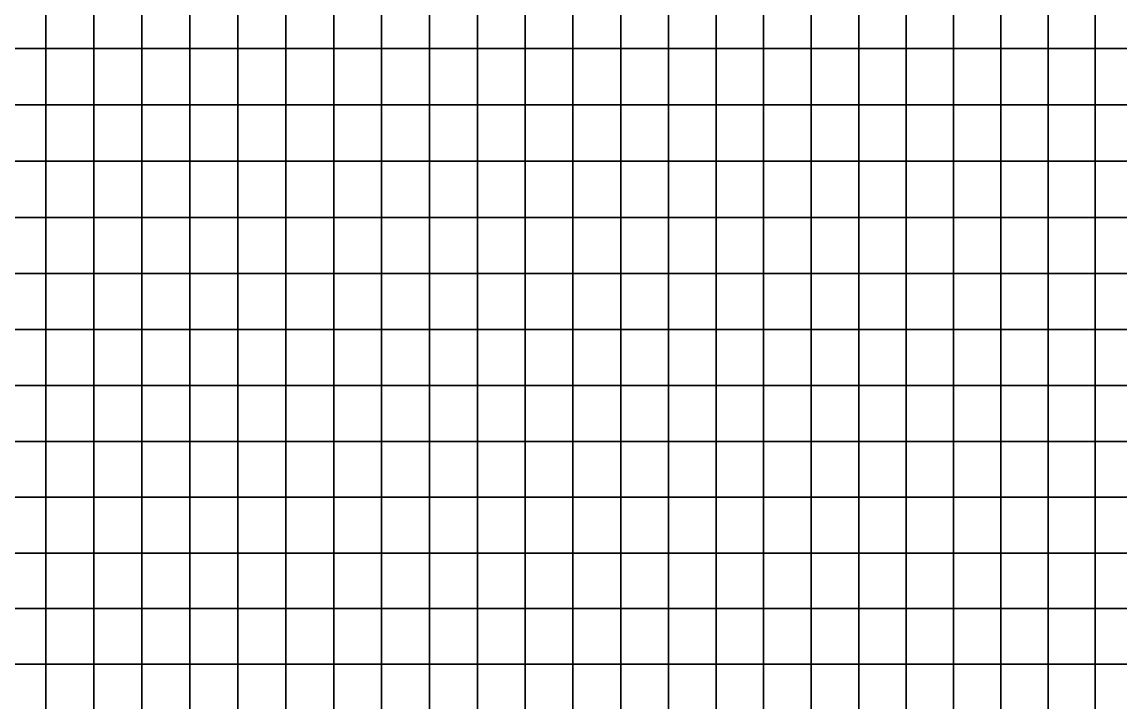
# Model space of a CAD drawing. Header units: inches. Extents: x 35.3 to 60.3, y 27 to 57.
# Drawn here: x 47.92 to 54.02, y 30.82 to 34.6 of the extents above; entities that cross this region are included whole.
import ezdxf

# ---------------------------------------------------------------- set-up
doc = ezdxf.new("R2010")
doc.units = ezdxf.units.IN
doc.header["$MEASUREMENT"] = 0
doc.layers.add('Shell', color=1, linetype='Continuous')

msp = doc.modelspace()

# ---------------------------------------------------------------- linework, layer by layer
at = {"layer": 'Shell'}
for points in [[(47.7876, 34.7638, 16.2368), (47.7876, 34.4503, 16.1857), (48.0541, 34.4503, 16.1846), (48.0541, 34.7638, 16.2357)], [(48.0541, 34.7638, 16.2357), (48.0541, 34.4503, 16.1846), (48.3206, 34.4503, 16.1813), (48.3206, 34.7638, 16.2324)], [(48.3206, 34.7638, 16.2324), (48.3206, 34.4503, 16.1813), (48.5871, 34.4503, 16.1758), (48.5871, 34.7638, 16.2269)], [(48.5871, 34.7638, 16.2269), (48.5871, 34.4503, 16.1758), (48.8536, 34.4503, 16.1681), (48.8536, 34.7638, 16.2193)], [(48.8536, 34.7638, 16.2193), (48.8536, 34.4503, 16.1681), (49.1199, 34.4503, 16.1583), (49.1199, 34.7638, 16.2094)], [(49.1199, 34.7638, 16.2094), (49.1199, 34.4503, 16.1583), (49.3862, 34.4503, 16.1462), (49.3862, 34.7638, 16.1973)], [(49.3862, 34.7638, 16.1973), (49.3862, 34.4503, 16.1462), (49.6523, 34.4503, 16.132), (49.6523, 34.7638, 16.1831)], [(49.6523, 34.7638, 16.1831), (49.6523, 34.4503, 16.132), (49.9184, 34.4503, 16.1155), (49.9184, 34.7638, 16.1667)], [(50.1842, 34.7638, 16.1481), (49.9184, 34.7638, 16.1667), (49.9184, 34.4503, 16.1155), (50.1842, 34.4503, 16.0969)], [(50.45, 34.7638, 16.1272), (50.1842, 34.7638, 16.1481), (50.1842, 34.4503, 16.0969), (50.45, 34.4503, 16.0761)], [(50.7155, 34.7638, 16.1043), (50.45, 34.7638, 16.1272), (50.45, 34.4503, 16.0761), (50.7155, 34.4503, 16.0531)], [(50.9809, 34.7638, 16.0791), (50.7155, 34.7638, 16.1043), (50.7155, 34.4503, 16.0531), (50.9809, 34.4503, 16.028)], [(51.246, 34.7638, 16.0517), (50.9809, 34.7638, 16.0791), (50.9809, 34.4503, 16.028), (51.246, 34.4503, 16.0006)], [(51.5109, 34.7638, 16.0222), (51.246, 34.7638, 16.0517), (51.246, 34.4503, 16.0006), (51.5109, 34.4503, 15.9711)], [(51.7755, 34.7638, 15.9905), (51.5109, 34.7638, 16.0222), (51.5109, 34.4503, 15.9711), (51.7755, 34.4503, 15.9394)], [(52.0399, 34.7638, 15.9566), (51.7755, 34.7638, 15.9905), (51.7755, 34.4503, 15.9394), (52.0399, 34.4503, 15.9055)], [(52.0399, 34.7638, 15.9566), (52.0399, 34.4503, 15.9055), (52.304, 34.4503, 15.8694), (52.304, 34.7638, 15.9206)], [(52.304, 34.7638, 15.9206), (52.304, 34.4503, 15.8694), (52.5678, 34.4503, 15.8312), (52.5678, 34.7638, 15.8823)], [(52.5678, 34.7638, 15.8823), (52.5678, 34.4503, 15.8312), (52.8312, 34.4503, 15.7908), (52.8312, 34.7638, 15.8419)], [(52.8312, 34.7638, 15.8419), (52.8312, 34.4503, 15.7908), (53.0944, 34.4503, 15.7482), (53.0944, 34.7638, 15.7993)], [(53.0944, 34.7638, 15.7993), (53.0944, 34.4503, 15.7482), (53.3571, 34.4503, 15.7035), (53.3571, 34.7638, 15.7546)], [(53.3571, 34.7638, 15.7546), (53.3571, 34.4503, 15.7035), (53.6195, 34.4503, 15.6566), (53.6195, 34.7638, 15.7077)], [(53.6195, 34.7638, 15.7077), (53.6195, 34.4503, 15.6566), (53.8815, 34.4503, 15.6075), (53.8815, 34.7638, 15.6587)], [(53.8815, 34.7638, 15.6587), (53.8815, 34.4503, 15.6075), (54.1431, 34.4503, 15.5563), (54.1431, 34.7638, 15.6075)], [(47.7876, 34.1372, 16.1324), (48.0541, 34.1372, 16.1313), (48.0541, 34.4503, 16.1846), (47.7876, 34.4503, 16.1857)], [(48.0541, 34.1372, 16.1313), (48.3206, 34.1372, 16.128), (48.3206, 34.4503, 16.1813), (48.0541, 34.4503, 16.1846)], [(48.3206, 34.1372, 16.128), (48.5871, 34.1372, 16.1225), (48.5871, 34.4503, 16.1758), (48.3206, 34.4503, 16.1813)], [(48.5871, 34.1372, 16.1225), (48.8536, 34.1372, 16.1148), (48.8536, 34.4503, 16.1681), (48.5871, 34.4503, 16.1758)], [(48.8536, 34.1372, 16.1148), (49.1199, 34.1372, 16.105), (49.1199, 34.4503, 16.1583), (48.8536, 34.4503, 16.1681)], [(49.1199, 34.1372, 16.105), (49.3862, 34.1372, 16.0929), (49.3862, 34.4503, 16.1462), (49.1199, 34.4503, 16.1583)], [(49.3862, 34.1372, 16.0929), (49.6523, 34.1372, 16.0787), (49.6523, 34.4503, 16.132), (49.3862, 34.4503, 16.1462)], [(49.6523, 34.1372, 16.0787), (49.9184, 34.1372, 16.0622), (49.9184, 34.4503, 16.1155), (49.6523, 34.4503, 16.132)], [(50.1842, 34.1372, 16.0436), (50.1842, 34.4503, 16.0969), (49.9184, 34.4503, 16.1155), (49.9184, 34.1372, 16.0622)], [(50.45, 34.1372, 16.0228), (50.45, 34.4503, 16.0761), (50.1842, 34.4503, 16.0969), (50.1842, 34.1372, 16.0436)], [(50.7155, 34.1372, 15.9998), (50.7155, 34.4503, 16.0531), (50.45, 34.4503, 16.0761), (50.45, 34.1372, 16.0228)], [(50.9809, 34.1372, 15.9747), (50.9809, 34.4503, 16.028), (50.7155, 34.4503, 16.0531), (50.7155, 34.1372, 15.9998)], [(51.246, 34.1372, 15.9473), (51.246, 34.4503, 16.0006), (50.9809, 34.4503, 16.028), (50.9809, 34.1372, 15.9747)], [(51.5109, 34.1372, 15.9178), (51.5109, 34.4503, 15.9711), (51.246, 34.4503, 16.0006), (51.246, 34.1372, 15.9473)], [(51.7755, 34.1372, 15.8861), (51.7755, 34.4503, 15.9394), (51.5109, 34.4503, 15.9711), (51.5109, 34.1372, 15.9178)], [(52.0399, 34.1372, 15.8522), (52.0399, 34.4503, 15.9055), (51.7755, 34.4503, 15.9394), (51.7755, 34.1372, 15.8861)], [(52.0399, 34.1372, 15.8522), (52.304, 34.1372, 15.8161), (52.304, 34.4503, 15.8694), (52.0399, 34.4503, 15.9055)], [(52.304, 34.1372, 15.8161), (52.5678, 34.1372, 15.7779), (52.5678, 34.4503, 15.8312), (52.304, 34.4503, 15.8694)], [(52.5678, 34.1372, 15.7779), (52.8312, 34.1372, 15.7375), (52.8312, 34.4503, 15.7908), (52.5678, 34.4503, 15.8312)], [(52.8312, 34.1372, 15.7375), (53.0944, 34.1372, 15.6949), (53.0944, 34.4503, 15.7482), (52.8312, 34.4503, 15.7908)], [(53.0944, 34.1372, 15.6949), (53.3571, 34.1372, 15.6502), (53.3571, 34.4503, 15.7035), (53.0944, 34.4503, 15.7482)], [(53.3571, 34.1372, 15.6502), (53.6195, 34.1372, 15.6033), (53.6195, 34.4503, 15.6566), (53.3571, 34.4503, 15.7035)], [(53.6195, 34.1372, 15.6033), (53.8815, 34.1372, 15.5542), (53.8815, 34.4503, 15.6075), (53.6195, 34.4503, 15.6566)], [(53.8815, 34.1372, 15.5542), (54.1431, 34.1372, 15.503), (54.1431, 34.4503, 15.5563), (53.8815, 34.4503, 15.6075)], [(47.7876, 33.8245, 16.0769), (48.0541, 33.8245, 16.0758), (48.0541, 34.1372, 16.1313), (47.7876, 34.1372, 16.1324)], [(48.0541, 33.8245, 16.0758), (48.3206, 33.8245, 16.0726), (48.3206, 34.1372, 16.128), (48.0541, 34.1372, 16.1313)], [(48.3206, 33.8245, 16.0726), (48.5871, 33.8245, 16.0671), (48.5871, 34.1372, 16.1225), (48.3206, 34.1372, 16.128)], [(48.5871, 33.8245, 16.0671), (48.8536, 33.8245, 16.0594), (48.8536, 34.1372, 16.1148), (48.5871, 34.1372, 16.1225)], [(48.8536, 33.8245, 16.0594), (49.1199, 33.8245, 16.0495), (49.1199, 34.1372, 16.105), (48.8536, 34.1372, 16.1148)], [(49.1199, 33.8245, 16.0495), (49.3862, 33.8245, 16.0375), (49.3862, 34.1372, 16.0929), (49.1199, 34.1372, 16.105)], [(49.3862, 33.8245, 16.0375), (49.6523, 33.8245, 16.0232), (49.6523, 34.1372, 16.0787), (49.3862, 34.1372, 16.0929)], [(49.6523, 33.8245, 16.0232), (49.9184, 33.8245, 16.0068), (49.9184, 34.1372, 16.0622), (49.6523, 34.1372, 16.0787)], [(50.1842, 33.8245, 15.9882), (50.1842, 34.1372, 16.0436), (49.9184, 34.1372, 16.0622), (49.9184, 33.8245, 16.0068)], [(50.45, 33.8245, 15.9674), (50.45, 34.1372, 16.0228), (50.1842, 34.1372, 16.0436), (50.1842, 33.8245, 15.9882)], [(50.7155, 33.8245, 15.9444), (50.7155, 34.1372, 15.9998), (50.45, 34.1372, 16.0228), (50.45, 33.8245, 15.9674)], [(50.9809, 33.8245, 15.9192), (50.9809, 34.1372, 15.9747), (50.7155, 34.1372, 15.9998), (50.7155, 33.8245, 15.9444)], [(51.246, 33.8245, 15.8919), (51.246, 34.1372, 15.9473), (50.9809, 34.1372, 15.9747), (50.9809, 33.8245, 15.9192)], [(51.5109, 33.8245, 15.8623), (51.5109, 34.1372, 15.9178), (51.246, 34.1372, 15.9473), (51.246, 33.8245, 15.8919)], [(51.7755, 33.8245, 15.8306), (51.7755, 34.1372, 15.8861), (51.5109, 34.1372, 15.9178), (51.5109, 33.8245, 15.8623)], [(52.0399, 33.8245, 15.7967), (52.0399, 34.1372, 15.8522), (51.7755, 34.1372, 15.8861), (51.7755, 33.8245, 15.8306)], [(52.0399, 33.8245, 15.7967), (52.304, 33.8245, 15.7607), (52.304, 34.1372, 15.8161), (52.0399, 34.1372, 15.8522)], [(52.304, 33.8245, 15.7607), (52.5678, 33.8245, 15.7224), (52.5678, 34.1372, 15.7779), (52.304, 34.1372, 15.8161)], [(52.5678, 33.8245, 15.7224), (52.8312, 33.8245, 15.682), (52.8312, 34.1372, 15.7375), (52.5678, 34.1372, 15.7779)], [(52.8312, 33.8245, 15.682), (53.0944, 33.8245, 15.6395), (53.0944, 34.1372, 15.6949), (52.8312, 34.1372, 15.7375)], [(53.0944, 33.8245, 15.6395), (53.3571, 33.8245, 15.5947), (53.3571, 34.1372, 15.6502), (53.0944, 34.1372, 15.6949)], [(53.3571, 33.8245, 15.5947), (53.6195, 33.8245, 15.5478), (53.6195, 34.1372, 15.6033), (53.3571, 34.1372, 15.6502)], [(53.6195, 33.8245, 15.5478), (53.8815, 33.8245, 15.4988), (53.8815, 34.1372, 15.5542), (53.6195, 34.1372, 15.6033)], [(53.8815, 33.8245, 15.4988), (54.1431, 33.8245, 15.4476), (54.1431, 34.1372, 15.503), (53.8815, 34.1372, 15.5542)], [(47.7876, 33.5121, 16.0194), (48.0541, 33.5121, 16.0183), (48.0541, 33.8245, 16.0758), (47.7876, 33.8245, 16.0769)], [(48.0541, 33.5121, 16.0183), (48.3206, 33.5121, 16.015), (48.3206, 33.8245, 16.0726), (48.0541, 33.8245, 16.0758)], [(48.3206, 33.5121, 16.015), (48.5871, 33.5121, 16.0095), (48.5871, 33.8245, 16.0671), (48.3206, 33.8245, 16.0726)], [(48.5871, 33.5121, 16.0095), (48.8536, 33.5121, 16.0018), (48.8536, 33.8245, 16.0594), (48.5871, 33.8245, 16.0671)], [(48.8536, 33.5121, 16.0018), (49.1199, 33.5121, 15.9919), (49.1199, 33.8245, 16.0495), (48.8536, 33.8245, 16.0594)], [(49.1199, 33.5121, 15.9919), (49.3862, 33.5121, 15.9799), (49.3862, 33.8245, 16.0375), (49.1199, 33.8245, 16.0495)], [(49.3862, 33.5121, 15.9799), (49.6523, 33.5121, 15.9656), (49.6523, 33.8245, 16.0232), (49.3862, 33.8245, 16.0375)], [(49.6523, 33.5121, 15.9656), (49.9184, 33.5121, 15.9492), (49.9184, 33.8245, 16.0068), (49.6523, 33.8245, 16.0232)], [(50.1842, 33.5121, 15.9306), (50.1842, 33.8245, 15.9882), (49.9184, 33.8245, 16.0068), (49.9184, 33.5121, 15.9492)], [(50.45, 33.5121, 15.9098), (50.45, 33.8245, 15.9674), (50.1842, 33.8245, 15.9882), (50.1842, 33.5121, 15.9306)], [(50.7155, 33.5121, 15.8868), (50.7155, 33.8245, 15.9444), (50.45, 33.8245, 15.9674), (50.45, 33.5121, 15.9098)], [(50.9809, 33.5121, 15.8616), (50.9809, 33.8245, 15.9192), (50.7155, 33.8245, 15.9444), (50.7155, 33.5121, 15.8868)], [(51.246, 33.5121, 15.8343), (51.246, 33.8245, 15.8919), (50.9809, 33.8245, 15.9192), (50.9809, 33.5121, 15.8616)], [(51.5109, 33.5121, 15.8047), (51.5109, 33.8245, 15.8623), (51.246, 33.8245, 15.8919), (51.246, 33.5121, 15.8343)], [(51.7755, 33.5121, 15.773), (51.7755, 33.8245, 15.8306), (51.5109, 33.8245, 15.8623), (51.5109, 33.5121, 15.8047)], [(52.0399, 33.5121, 15.7391), (52.0399, 33.8245, 15.7967), (51.7755, 33.8245, 15.8306), (51.7755, 33.5121, 15.773)], [(52.0399, 33.5121, 15.7391), (52.304, 33.5121, 15.7031), (52.304, 33.8245, 15.7607), (52.0399, 33.8245, 15.7967)], [(52.304, 33.5121, 15.7031), (52.5678, 33.5121, 15.6649), (52.5678, 33.8245, 15.7224), (52.304, 33.8245, 15.7607)], [(52.5678, 33.5121, 15.6649), (52.8312, 33.5121, 15.6244), (52.8312, 33.8245, 15.682), (52.5678, 33.8245, 15.7224)], [(52.8312, 33.5121, 15.6244), (53.0944, 33.5121, 15.5819), (53.0944, 33.8245, 15.6395), (52.8312, 33.8245, 15.682)], [(53.0944, 33.5121, 15.5819), (53.3571, 33.5121, 15.5371), (53.3571, 33.8245, 15.5947), (53.0944, 33.8245, 15.6395)], [(53.3571, 33.5121, 15.5371), (53.6195, 33.5121, 15.4903), (53.6195, 33.8245, 15.5478), (53.3571, 33.8245, 15.5947)], [(53.6195, 33.5121, 15.4903), (53.8815, 33.5121, 15.4412), (53.8815, 33.8245, 15.4988), (53.6195, 33.8245, 15.5478)], [(53.8815, 33.5121, 15.4412), (54.1431, 33.5121, 15.39), (54.1431, 33.8245, 15.4476), (53.8815, 33.8245, 15.4988)], [(47.7876, 33.2002, 15.9596), (48.0541, 33.2002, 15.9585), (48.0541, 33.5121, 16.0183), (47.7876, 33.5121, 16.0194)], [(48.0541, 33.2002, 15.9585), (48.3206, 33.2002, 15.9552), (48.3206, 33.5121, 16.015), (48.0541, 33.5121, 16.0183)], [(48.3206, 33.2002, 15.9552), (48.5871, 33.2002, 15.9497), (48.5871, 33.5121, 16.0095), (48.3206, 33.5121, 16.015)], [(48.5871, 33.2002, 15.9497), (48.8536, 33.2002, 15.9421), (48.8536, 33.5121, 16.0018), (48.5871, 33.5121, 16.0095)], [(48.8536, 33.2002, 15.9421), (49.1199, 33.2002, 15.9322), (49.1199, 33.5121, 15.9919), (48.8536, 33.5121, 16.0018)], [(49.1199, 33.2002, 15.9322), (49.3862, 33.2002, 15.9201), (49.3862, 33.5121, 15.9799), (49.1199, 33.5121, 15.9919)], [(49.3862, 33.2002, 15.9201), (49.6523, 33.2002, 15.9059), (49.6523, 33.5121, 15.9656), (49.3862, 33.5121, 15.9799)], [(49.6523, 33.2002, 15.9059), (49.9184, 33.2002, 15.8895), (49.9184, 33.5121, 15.9492), (49.6523, 33.5121, 15.9656)], [(50.1842, 33.2002, 15.8708), (50.1842, 33.5121, 15.9306), (49.9184, 33.5121, 15.9492), (49.9184, 33.2002, 15.8895)], [(50.45, 33.2002, 15.85), (50.45, 33.5121, 15.9098), (50.1842, 33.5121, 15.9306), (50.1842, 33.2002, 15.8708)], [(50.7155, 33.2002, 15.827), (50.7155, 33.5121, 15.8868), (50.45, 33.5121, 15.9098), (50.45, 33.2002, 15.85)], [(50.9809, 33.2002, 15.8019), (50.9809, 33.5121, 15.8616), (50.7155, 33.5121, 15.8868), (50.7155, 33.2002, 15.827)], [(51.246, 33.2002, 15.7745), (51.246, 33.5121, 15.8343), (50.9809, 33.5121, 15.8616), (50.9809, 33.2002, 15.8019)], [(51.5109, 33.2002, 15.745), (51.5109, 33.5121, 15.8047), (51.246, 33.5121, 15.8343), (51.246, 33.2002, 15.7745)], [(51.7755, 33.2002, 15.7133), (51.7755, 33.5121, 15.773), (51.5109, 33.5121, 15.8047), (51.5109, 33.2002, 15.745)], [(52.0399, 33.2002, 15.6794), (52.0399, 33.5121, 15.7391), (51.7755, 33.5121, 15.773), (51.7755, 33.2002, 15.7133)], [(52.0399, 33.2002, 15.6794), (52.304, 33.2002, 15.6433), (52.304, 33.5121, 15.7031), (52.0399, 33.5121, 15.7391)], [(52.304, 33.2002, 15.6433), (52.5678, 33.2002, 15.6051), (52.5678, 33.5121, 15.6649), (52.304, 33.5121, 15.7031)], [(52.5678, 33.2002, 15.6051), (52.8312, 33.2002, 15.5647), (52.8312, 33.5121, 15.6244), (52.5678, 33.5121, 15.6649)], [(52.8312, 33.2002, 15.5647), (53.0944, 33.2002, 15.5221), (53.0944, 33.5121, 15.5819), (52.8312, 33.5121, 15.6244)], [(53.0944, 33.2002, 15.5221), (53.3571, 33.2002, 15.4774), (53.3571, 33.5121, 15.5371), (53.0944, 33.5121, 15.5819)], [(53.3571, 33.2002, 15.4774), (53.6195, 33.2002, 15.4305), (53.6195, 33.5121, 15.4903), (53.3571, 33.5121, 15.5371)], [(53.6195, 33.2002, 15.4305), (53.8815, 33.2002, 15.3815), (53.8815, 33.5121, 15.4412), (53.6195, 33.5121, 15.4903)], [(53.8815, 33.2002, 15.3815), (54.1431, 33.2002, 15.3303), (54.1431, 33.5121, 15.39), (53.8815, 33.5121, 15.4412)], [(47.7876, 32.8886, 15.8977), (48.0541, 32.8886, 15.8966), (48.0541, 33.2002, 15.9585), (47.7876, 33.2002, 15.9596)], [(48.0541, 32.8886, 15.8966), (48.3206, 32.8886, 15.8933), (48.3206, 33.2002, 15.9552), (48.0541, 33.2002, 15.9585)], [(48.3206, 32.8886, 15.8933), (48.5871, 32.8886, 15.8878), (48.5871, 33.2002, 15.9497), (48.3206, 33.2002, 15.9552)], [(48.5871, 32.8886, 15.8878), (48.8536, 32.8886, 15.8802), (48.8536, 33.2002, 15.9421), (48.5871, 33.2002, 15.9497)], [(48.8536, 32.8886, 15.8802), (49.1199, 32.8886, 15.8703), (49.1199, 33.2002, 15.9322), (48.8536, 33.2002, 15.9421)], [(49.1199, 32.8886, 15.8703), (49.3862, 32.8886, 15.8582), (49.3862, 33.2002, 15.9201), (49.1199, 33.2002, 15.9322)], [(49.3862, 32.8886, 15.8582), (49.6523, 32.8886, 15.844), (49.6523, 33.2002, 15.9059), (49.3862, 33.2002, 15.9201)], [(49.6523, 32.8886, 15.844), (49.9184, 32.8886, 15.8276), (49.9184, 33.2002, 15.8895), (49.6523, 33.2002, 15.9059)], [(50.1842, 32.8886, 15.809), (50.1842, 33.2002, 15.8708), (49.9184, 33.2002, 15.8895), (49.9184, 32.8886, 15.8276)], [(50.45, 32.8886, 15.7881), (50.45, 33.2002, 15.85), (50.1842, 33.2002, 15.8708), (50.1842, 32.8886, 15.809)], [(50.7155, 32.8886, 15.7652), (50.7155, 33.2002, 15.827), (50.45, 33.2002, 15.85), (50.45, 32.8886, 15.7881)], [(50.9809, 32.8886, 15.74), (50.9809, 33.2002, 15.8019), (50.7155, 33.2002, 15.827), (50.7155, 32.8886, 15.7652)], [(51.246, 32.8886, 15.7126), (51.246, 33.2002, 15.7745), (50.9809, 33.2002, 15.8019), (50.9809, 32.8886, 15.74)], [(51.5109, 32.8886, 15.6831), (51.5109, 33.2002, 15.745), (51.246, 33.2002, 15.7745), (51.246, 32.8886, 15.7126)], [(51.7755, 32.8886, 15.6514), (51.7755, 33.2002, 15.7133), (51.5109, 33.2002, 15.745), (51.5109, 32.8886, 15.6831)], [(52.0399, 32.8886, 15.6175), (52.0399, 33.2002, 15.6794), (51.7755, 33.2002, 15.7133), (51.7755, 32.8886, 15.6514)], [(52.0399, 32.8886, 15.6175), (52.304, 32.8886, 15.5815), (52.304, 33.2002, 15.6433), (52.0399, 33.2002, 15.6794)], [(52.304, 32.8886, 15.5815), (52.5678, 32.8886, 15.5432), (52.5678, 33.2002, 15.6051), (52.304, 33.2002, 15.6433)], [(52.5678, 32.8886, 15.5432), (52.8312, 32.8886, 15.5028), (52.8312, 33.2002, 15.5647), (52.5678, 33.2002, 15.6051)], [(52.8312, 32.8886, 15.5028), (53.0944, 32.8886, 15.4602), (53.0944, 33.2002, 15.5221), (52.8312, 33.2002, 15.5647)], [(53.0944, 32.8886, 15.4602), (53.3571, 32.8886, 15.4155), (53.3571, 33.2002, 15.4774), (53.0944, 33.2002, 15.5221)], [(53.3571, 32.8886, 15.4155), (53.6195, 32.8886, 15.3686), (53.6195, 33.2002, 15.4305), (53.3571, 33.2002, 15.4774)], [(53.6195, 32.8886, 15.3686), (53.8815, 32.8886, 15.3196), (53.8815, 33.2002, 15.3815), (53.6195, 33.2002, 15.4305)], [(53.8815, 32.8886, 15.3196), (54.1431, 32.8886, 15.2684), (54.1431, 33.2002, 15.3303), (53.8815, 33.2002, 15.3815)], [(47.7876, 32.5775, 15.8337), (48.0541, 32.5775, 15.8326), (48.0541, 32.8886, 15.8966), (47.7876, 32.8886, 15.8977)], [(48.0541, 32.5775, 15.8326), (48.3206, 32.5775, 15.8293), (48.3206, 32.8886, 15.8933), (48.0541, 32.8886, 15.8966)], [(48.3206, 32.5775, 15.8293), (48.5871, 32.5775, 15.8238), (48.5871, 32.8886, 15.8878), (48.3206, 32.8886, 15.8933)], [(48.5871, 32.5775, 15.8238), (48.8536, 32.5775, 15.8161), (48.8536, 32.8886, 15.8802), (48.5871, 32.8886, 15.8878)], [(48.8536, 32.5775, 15.8161), (49.1199, 32.5775, 15.8063), (49.1199, 32.8886, 15.8703), (48.8536, 32.8886, 15.8802)], [(49.1199, 32.5775, 15.8063), (49.3862, 32.5775, 15.7942), (49.3862, 32.8886, 15.8582), (49.1199, 32.8886, 15.8703)], [(49.3862, 32.5775, 15.7942), (49.6523, 32.5775, 15.78), (49.6523, 32.8886, 15.844), (49.3862, 32.8886, 15.8582)], [(49.6523, 32.5775, 15.78), (49.9184, 32.5775, 15.7635), (49.9184, 32.8886, 15.8276), (49.6523, 32.8886, 15.844)], [(50.1842, 32.5775, 15.7449), (50.1842, 32.8886, 15.809), (49.9184, 32.8886, 15.8276), (49.9184, 32.5775, 15.7635)], [(50.45, 32.5775, 15.7241), (50.45, 32.8886, 15.7881), (50.1842, 32.8886, 15.809), (50.1842, 32.5775, 15.7449)], [(50.7155, 32.5775, 15.7011), (50.7155, 32.8886, 15.7652), (50.45, 32.8886, 15.7881), (50.45, 32.5775, 15.7241)], [(50.9809, 32.5775, 15.676), (50.9809, 32.8886, 15.74), (50.7155, 32.8886, 15.7652), (50.7155, 32.5775, 15.7011)], [(51.246, 32.5775, 15.6486), (51.246, 32.8886, 15.7126), (50.9809, 32.8886, 15.74), (50.9809, 32.5775, 15.676)], [(51.5109, 32.5775, 15.6191), (51.5109, 32.8886, 15.6831), (51.246, 32.8886, 15.7126), (51.246, 32.5775, 15.6486)], [(51.7755, 32.5775, 15.5874), (51.7755, 32.8886, 15.6514), (51.5109, 32.8886, 15.6831), (51.5109, 32.5775, 15.6191)], [(52.0399, 32.5775, 15.5535), (52.0399, 32.8886, 15.6175), (51.7755, 32.8886, 15.6514), (51.7755, 32.5775, 15.5874)], [(52.0399, 32.5775, 15.5535), (52.304, 32.5775, 15.5174), (52.304, 32.8886, 15.5815), (52.0399, 32.8886, 15.6175)], [(52.304, 32.5775, 15.5174), (52.5678, 32.5775, 15.4792), (52.5678, 32.8886, 15.5432), (52.304, 32.8886, 15.5815)], [(52.5678, 32.5775, 15.4792), (52.8312, 32.5775, 15.4388), (52.8312, 32.8886, 15.5028), (52.5678, 32.8886, 15.5432)], [(52.8312, 32.5775, 15.4388), (53.0944, 32.5775, 15.3962), (53.0944, 32.8886, 15.4602), (52.8312, 32.8886, 15.5028)], [(53.0944, 32.5775, 15.3962), (53.3571, 32.5775, 15.3515), (53.3571, 32.8886, 15.4155), (53.0944, 32.8886, 15.4602)], [(53.3571, 32.5775, 15.3515), (53.6195, 32.5775, 15.3046), (53.6195, 32.8886, 15.3686), (53.3571, 32.8886, 15.4155)], [(53.6195, 32.5775, 15.3046), (53.8815, 32.5775, 15.2555), (53.8815, 32.8886, 15.3196), (53.6195, 32.8886, 15.3686)], [(53.8815, 32.5775, 15.2555), (54.1431, 32.5775, 15.2044), (54.1431, 32.8886, 15.2684), (53.8815, 32.8886, 15.3196)], [(47.7876, 32.2669, 15.7675), (48.0541, 32.2669, 15.7664), (48.0541, 32.5775, 15.8326), (47.7876, 32.5775, 15.8337)], [(48.0541, 32.2669, 15.7664), (48.3206, 32.2669, 15.7631), (48.3206, 32.5775, 15.8293), (48.0541, 32.5775, 15.8326)], [(48.3206, 32.2669, 15.7631), (48.5871, 32.2669, 15.7576), (48.5871, 32.5775, 15.8238), (48.3206, 32.5775, 15.8293)], [(48.5871, 32.2669, 15.7576), (48.8536, 32.2669, 15.75), (48.8536, 32.5775, 15.8161), (48.5871, 32.5775, 15.8238)], [(48.8536, 32.2669, 15.75), (49.1199, 32.2669, 15.7401), (49.1199, 32.5775, 15.8063), (48.8536, 32.5775, 15.8161)], [(49.1199, 32.2669, 15.7401), (49.3862, 32.2669, 15.728), (49.3862, 32.5775, 15.7942), (49.1199, 32.5775, 15.8063)], [(49.3862, 32.2669, 15.728), (49.6523, 32.2669, 15.7138), (49.6523, 32.5775, 15.78), (49.3862, 32.5775, 15.7942)], [(49.6523, 32.2669, 15.7138), (49.9184, 32.2669, 15.6974), (49.9184, 32.5775, 15.7635), (49.6523, 32.5775, 15.78)], [(50.1842, 32.2669, 15.6788), (50.1842, 32.5775, 15.7449), (49.9184, 32.5775, 15.7635), (49.9184, 32.2669, 15.6974)], [(50.45, 32.2669, 15.658), (50.45, 32.5775, 15.7241), (50.1842, 32.5775, 15.7449), (50.1842, 32.2669, 15.6788)], [(50.7155, 32.2669, 15.635), (50.7155, 32.5775, 15.7011), (50.45, 32.5775, 15.7241), (50.45, 32.2669, 15.658)], [(50.9809, 32.2669, 15.6098), (50.9809, 32.5775, 15.676), (50.7155, 32.5775, 15.7011), (50.7155, 32.2669, 15.635)], [(51.246, 32.2669, 15.5824), (51.246, 32.5775, 15.6486), (50.9809, 32.5775, 15.676), (50.9809, 32.2669, 15.6098)], [(51.5109, 32.2669, 15.5529), (51.5109, 32.5775, 15.6191), (51.246, 32.5775, 15.6486), (51.246, 32.2669, 15.5824)], [(51.7755, 32.2669, 15.5212), (51.7755, 32.5775, 15.5874), (51.5109, 32.5775, 15.6191), (51.5109, 32.2669, 15.5529)], [(52.0399, 32.2669, 15.4873), (52.0399, 32.5775, 15.5535), (51.7755, 32.5775, 15.5874), (51.7755, 32.2669, 15.5212)], [(52.0399, 32.2669, 15.4873), (52.304, 32.2669, 15.4513), (52.304, 32.5775, 15.5174), (52.0399, 32.5775, 15.5535)], [(52.304, 32.2669, 15.4513), (52.5678, 32.2669, 15.413), (52.5678, 32.5775, 15.4792), (52.304, 32.5775, 15.5174)], [(52.5678, 32.2669, 15.413), (52.8312, 32.2669, 15.3726), (52.8312, 32.5775, 15.4388), (52.5678, 32.5775, 15.4792)], [(52.8312, 32.2669, 15.3726), (53.0944, 32.2669, 15.33), (53.0944, 32.5775, 15.3962), (52.8312, 32.5775, 15.4388)], [(53.0944, 32.2669, 15.33), (53.3571, 32.2669, 15.2853), (53.3571, 32.5775, 15.3515), (53.0944, 32.5775, 15.3962)], [(53.3571, 32.2669, 15.2853), (53.6195, 32.2669, 15.2384), (53.6195, 32.5775, 15.3046), (53.3571, 32.5775, 15.3515)], [(53.6195, 32.2669, 15.2384), (53.8815, 32.2669, 15.1894), (53.8815, 32.5775, 15.2555), (53.6195, 32.5775, 15.3046)], [(53.8815, 32.2669, 15.1894), (54.1431, 32.2669, 15.1382), (54.1431, 32.5775, 15.2044), (53.8815, 32.5775, 15.2555)], [(47.7876, 31.9567, 15.6992), (48.0541, 31.9567, 15.6981), (48.0541, 32.2669, 15.7664), (47.7876, 32.2669, 15.7675)], [(48.0541, 31.9567, 15.6981), (48.3206, 31.9567, 15.6948), (48.3206, 32.2669, 15.7631), (48.0541, 32.2669, 15.7664)], [(48.3206, 31.9567, 15.6948), (48.5871, 31.9567, 15.6893), (48.5871, 32.2669, 15.7576), (48.3206, 32.2669, 15.7631)], [(48.5871, 31.9567, 15.6893), (48.8536, 31.9567, 15.6817), (48.8536, 32.2669, 15.75), (48.5871, 32.2669, 15.7576)], [(48.8536, 31.9567, 15.6817), (49.1199, 31.9567, 15.6718), (49.1199, 32.2669, 15.7401), (48.8536, 32.2669, 15.75)], [(49.1199, 31.9567, 15.6718), (49.3862, 31.9567, 15.6597), (49.3862, 32.2669, 15.728), (49.1199, 32.2669, 15.7401)], [(49.3862, 31.9567, 15.6597), (49.6523, 31.9567, 15.6455), (49.6523, 32.2669, 15.7138), (49.3862, 32.2669, 15.728)], [(49.6523, 31.9567, 15.6455), (49.9184, 31.9567, 15.6291), (49.9184, 32.2669, 15.6974), (49.6523, 32.2669, 15.7138)], [(50.1842, 31.9567, 15.6104), (50.1842, 32.2669, 15.6788), (49.9184, 32.2669, 15.6974), (49.9184, 31.9567, 15.6291)], [(50.45, 31.9567, 15.5896), (50.45, 32.2669, 15.658), (50.1842, 32.2669, 15.6788), (50.1842, 31.9567, 15.6104)], [(50.7155, 31.9567, 15.5667), (50.7155, 32.2669, 15.635), (50.45, 32.2669, 15.658), (50.45, 31.9567, 15.5896)], [(50.9809, 31.9567, 15.5415), (50.9809, 32.2669, 15.6098), (50.7155, 32.2669, 15.635), (50.7155, 31.9567, 15.5667)], [(51.246, 31.9567, 15.5141), (51.246, 32.2669, 15.5824), (50.9809, 32.2669, 15.6098), (50.9809, 31.9567, 15.5415)], [(51.5109, 31.9567, 15.4846), (51.5109, 32.2669, 15.5529), (51.246, 32.2669, 15.5824), (51.246, 31.9567, 15.5141)], [(51.7755, 31.9567, 15.4529), (51.7755, 32.2669, 15.5212), (51.5109, 32.2669, 15.5529), (51.5109, 31.9567, 15.4846)], [(52.0399, 31.9567, 15.419), (52.0399, 32.2669, 15.4873), (51.7755, 32.2669, 15.5212), (51.7755, 31.9567, 15.4529)], [(52.0399, 31.9567, 15.419), (52.304, 31.9567, 15.383), (52.304, 32.2669, 15.4513), (52.0399, 32.2669, 15.4873)], [(52.304, 31.9567, 15.383), (52.5678, 31.9567, 15.3447), (52.5678, 32.2669, 15.413), (52.304, 32.2669, 15.4513)], [(52.5678, 31.9567, 15.3447), (52.8312, 31.9567, 15.3043), (52.8312, 32.2669, 15.3726), (52.5678, 32.2669, 15.413)], [(52.8312, 31.9567, 15.3043), (53.0944, 31.9567, 15.2617), (53.0944, 32.2669, 15.33), (52.8312, 32.2669, 15.3726)], [(53.0944, 31.9567, 15.2617), (53.3571, 31.9567, 15.217), (53.3571, 32.2669, 15.2853), (53.0944, 32.2669, 15.33)], [(53.3571, 31.9567, 15.217), (53.6195, 31.9567, 15.1701), (53.6195, 32.2669, 15.2384), (53.3571, 32.2669, 15.2853)], [(53.6195, 31.9567, 15.1701), (53.8815, 31.9567, 15.1211), (53.8815, 32.2669, 15.1894), (53.6195, 32.2669, 15.2384)], [(53.8815, 31.9567, 15.1211), (54.1431, 31.9567, 15.0699), (54.1431, 32.2669, 15.1382), (53.8815, 32.2669, 15.1894)], [(47.7876, 31.9567, 15.6992), (47.7876, 31.647, 15.6288), (48.0541, 31.647, 15.6277), (48.0541, 31.9567, 15.6981)], [(48.0541, 31.9567, 15.6981), (48.0541, 31.647, 15.6277), (48.3206, 31.647, 15.6244), (48.3206, 31.9567, 15.6948)], [(48.3206, 31.9567, 15.6948), (48.3206, 31.647, 15.6244), (48.5871, 31.647, 15.6189), (48.5871, 31.9567, 15.6893)], [(48.5871, 31.9567, 15.6893), (48.5871, 31.647, 15.6189), (48.8536, 31.647, 15.6112), (48.8536, 31.9567, 15.6817)], [(48.8536, 31.9567, 15.6817), (48.8536, 31.647, 15.6112), (49.1199, 31.647, 15.6014), (49.1199, 31.9567, 15.6718)], [(49.1199, 31.9567, 15.6718), (49.1199, 31.647, 15.6014), (49.3862, 31.647, 15.5893), (49.3862, 31.9567, 15.6597)], [(49.3862, 31.9567, 15.6597), (49.3862, 31.647, 15.5893), (49.6523, 31.647, 15.5751), (49.6523, 31.9567, 15.6455)], [(49.6523, 31.9567, 15.6455), (49.6523, 31.647, 15.5751), (49.9184, 31.647, 15.5586), (49.9184, 31.9567, 15.6291)], [(50.1842, 31.9567, 15.6104), (49.9184, 31.9567, 15.6291), (49.9184, 31.647, 15.5586), (50.1842, 31.647, 15.54)], [(50.45, 31.9567, 15.5896), (50.1842, 31.9567, 15.6104), (50.1842, 31.647, 15.54), (50.45, 31.647, 15.5192)], [(50.7155, 31.9567, 15.5667), (50.45, 31.9567, 15.5896), (50.45, 31.647, 15.5192), (50.7155, 31.647, 15.4962)], [(50.9809, 31.9567, 15.5415), (50.7155, 31.9567, 15.5667), (50.7155, 31.647, 15.4962), (50.9809, 31.647, 15.471)], [(51.246, 31.9567, 15.5141), (50.9809, 31.9567, 15.5415), (50.9809, 31.647, 15.471), (51.246, 31.647, 15.4437)], [(51.5109, 31.9567, 15.4846), (51.246, 31.9567, 15.5141), (51.246, 31.647, 15.4437), (51.5109, 31.647, 15.4142)], [(51.7755, 31.9567, 15.4529), (51.5109, 31.9567, 15.4846), (51.5109, 31.647, 15.4142), (51.7755, 31.647, 15.3825)], [(52.0399, 31.9567, 15.419), (51.7755, 31.9567, 15.4529), (51.7755, 31.647, 15.3825), (52.0399, 31.647, 15.3486)], [(52.0399, 31.9567, 15.419), (52.0399, 31.647, 15.3486), (52.304, 31.647, 15.3125), (52.304, 31.9567, 15.383)], [(52.304, 31.9567, 15.383), (52.304, 31.647, 15.3125), (52.5678, 31.647, 15.2743), (52.5678, 31.9567, 15.3447)], [(52.5678, 31.9567, 15.3447), (52.5678, 31.647, 15.2743), (52.8312, 31.647, 15.2339), (52.8312, 31.9567, 15.3043)], [(52.8312, 31.9567, 15.3043), (52.8312, 31.647, 15.2339), (53.0944, 31.647, 15.1913), (53.0944, 31.9567, 15.2617)], [(53.0944, 31.9567, 15.2617), (53.0944, 31.647, 15.1913), (53.3571, 31.647, 15.1466), (53.3571, 31.9567, 15.217)], [(53.3571, 31.9567, 15.217), (53.3571, 31.647, 15.1466), (53.6195, 31.647, 15.0997), (53.6195, 31.9567, 15.1701)], [(53.6195, 31.9567, 15.1701), (53.6195, 31.647, 15.0997), (53.8815, 31.647, 15.0506), (53.8815, 31.9567, 15.1211)], [(53.8815, 31.9567, 15.1211), (53.8815, 31.647, 15.0506), (54.1431, 31.647, 14.9994), (54.1431, 31.9567, 15.0699)], [(47.7876, 31.647, 15.6288), (47.7876, 31.3378, 15.5563), (48.0541, 31.3378, 15.5552), (48.0541, 31.647, 15.6277)], [(48.0541, 31.647, 15.6277), (48.0541, 31.3378, 15.5552), (48.3206, 31.3378, 15.5519), (48.3206, 31.647, 15.6244)], [(48.3206, 31.647, 15.6244), (48.3206, 31.3378, 15.5519), (48.5871, 31.3378, 15.5465), (48.5871, 31.647, 15.6189)], [(48.5871, 31.647, 15.6189), (48.5871, 31.3378, 15.5465), (48.8536, 31.3378, 15.5388), (48.8536, 31.647, 15.6112)], [(48.8536, 31.647, 15.6112), (48.8536, 31.3378, 15.5388), (49.1199, 31.3378, 15.5289), (49.1199, 31.647, 15.6014)], [(49.1199, 31.647, 15.6014), (49.1199, 31.3378, 15.5289), (49.3862, 31.3378, 15.5169), (49.3862, 31.647, 15.5893)], [(49.3862, 31.647, 15.5893), (49.3862, 31.3378, 15.5169), (49.6523, 31.3378, 15.5026), (49.6523, 31.647, 15.5751)], [(49.6523, 31.647, 15.5751), (49.6523, 31.3378, 15.5026), (49.9184, 31.3378, 15.4862), (49.9184, 31.647, 15.5586)], [(50.1842, 31.647, 15.54), (49.9184, 31.647, 15.5586), (49.9184, 31.3378, 15.4862), (50.1842, 31.3378, 15.4676)], [(50.45, 31.647, 15.5192), (50.1842, 31.647, 15.54), (50.1842, 31.3378, 15.4676), (50.45, 31.3378, 15.4468)], [(50.7155, 31.647, 15.4962), (50.45, 31.647, 15.5192), (50.45, 31.3378, 15.4468), (50.7155, 31.3378, 15.4238)], [(50.9809, 31.647, 15.471), (50.7155, 31.647, 15.4962), (50.7155, 31.3378, 15.4238), (50.9809, 31.3378, 15.3986)], [(51.246, 31.647, 15.4437), (50.9809, 31.647, 15.471), (50.9809, 31.3378, 15.3986), (51.246, 31.3378, 15.3713)], [(51.5109, 31.647, 15.4142), (51.246, 31.647, 15.4437), (51.246, 31.3378, 15.3713), (51.5109, 31.3378, 15.3417)], [(51.7755, 31.647, 15.3825), (51.5109, 31.647, 15.4142), (51.5109, 31.3378, 15.3417), (51.7755, 31.3378, 15.31)], [(52.0399, 31.647, 15.3486), (51.7755, 31.647, 15.3825), (51.7755, 31.3378, 15.31), (52.0399, 31.3378, 15.2761)], [(52.0399, 31.647, 15.3486), (52.0399, 31.3378, 15.2761), (52.304, 31.3378, 15.2401), (52.304, 31.647, 15.3125)], [(52.304, 31.647, 15.3125), (52.304, 31.3378, 15.2401), (52.5678, 31.3378, 15.2018), (52.5678, 31.647, 15.2743)], [(52.5678, 31.647, 15.2743), (52.5678, 31.3378, 15.2018), (52.8312, 31.3378, 15.1614), (52.8312, 31.647, 15.2339)], [(52.8312, 31.647, 15.2339), (52.8312, 31.3378, 15.1614), (53.0944, 31.3378, 15.1189), (53.0944, 31.647, 15.1913)], [(53.0944, 31.647, 15.1913), (53.0944, 31.3378, 15.1189), (53.3571, 31.3378, 15.0741), (53.3571, 31.647, 15.1466)], [(53.3571, 31.647, 15.1466), (53.3571, 31.3378, 15.0741), (53.6195, 31.3378, 15.0272), (53.6195, 31.647, 15.0997)], [(53.6195, 31.647, 15.0997), (53.6195, 31.3378, 15.0272), (53.8815, 31.3378, 14.9782), (53.8815, 31.647, 15.0506)], [(53.8815, 31.647, 15.0506), (53.8815, 31.3378, 14.9782), (54.1431, 31.3378, 14.927), (54.1431, 31.647, 14.9994)], [(47.7876, 31.3378, 15.5563), (47.7876, 31.0289, 15.482), (48.0541, 31.0289, 15.4809), (48.0541, 31.3378, 15.5552)], [(48.0541, 31.3378, 15.5552), (48.0541, 31.0289, 15.4809), (48.3206, 31.0289, 15.4776), (48.3206, 31.3378, 15.5519)], [(48.3206, 31.3378, 15.5519), (48.3206, 31.0289, 15.4776), (48.5871, 31.0289, 15.4721), (48.5871, 31.3378, 15.5465)], [(48.5871, 31.3378, 15.5465), (48.5871, 31.0289, 15.4721), (48.8536, 31.0289, 15.4645), (48.8536, 31.3378, 15.5388)], [(48.8536, 31.3378, 15.5388), (48.8536, 31.0289, 15.4645), (49.1199, 31.0289, 15.4546), (49.1199, 31.3378, 15.5289)], [(49.1199, 31.3378, 15.5289), (49.1199, 31.0289, 15.4546), (49.3862, 31.0289, 15.4425), (49.3862, 31.3378, 15.5169)], [(49.3862, 31.3378, 15.5169), (49.3862, 31.0289, 15.4425), (49.6523, 31.0289, 15.4283), (49.6523, 31.3378, 15.5026)], [(49.6523, 31.3378, 15.5026), (49.6523, 31.0289, 15.4283), (49.9184, 31.0289, 15.4119), (49.9184, 31.3378, 15.4862)], [(50.1842, 31.3378, 15.4676), (49.9184, 31.3378, 15.4862), (49.9184, 31.0289, 15.4119), (50.1842, 31.0289, 15.3933)], [(50.45, 31.3378, 15.4468), (50.1842, 31.3378, 15.4676), (50.1842, 31.0289, 15.3933), (50.45, 31.0289, 15.3724)], [(50.7155, 31.3378, 15.4238), (50.45, 31.3378, 15.4468), (50.45, 31.0289, 15.3724), (50.7155, 31.0289, 15.3495)], [(50.9809, 31.3378, 15.3986), (50.7155, 31.3378, 15.4238), (50.7155, 31.0289, 15.3495), (50.9809, 31.0289, 15.3243)], [(51.246, 31.3378, 15.3713), (50.9809, 31.3378, 15.3986), (50.9809, 31.0289, 15.3243), (51.246, 31.0289, 15.2969)], [(51.5109, 31.3378, 15.3417), (51.246, 31.3378, 15.3713), (51.246, 31.0289, 15.2969), (51.5109, 31.0289, 15.2674)], [(51.7755, 31.3378, 15.31), (51.5109, 31.3378, 15.3417), (51.5109, 31.0289, 15.2674), (51.7755, 31.0289, 15.2357)], [(52.0399, 31.3378, 15.2761), (51.7755, 31.3378, 15.31), (51.7755, 31.0289, 15.2357), (52.0399, 31.0289, 15.2018)], [(52.0399, 31.3378, 15.2761), (52.0399, 31.0289, 15.2018), (52.304, 31.0289, 15.1658), (52.304, 31.3378, 15.2401)], [(52.304, 31.3378, 15.2401), (52.304, 31.0289, 15.1658), (52.5678, 31.0289, 15.1275), (52.5678, 31.3378, 15.2018)], [(52.5678, 31.3378, 15.2018), (52.5678, 31.0289, 15.1275), (52.8312, 31.0289, 15.0871), (52.8312, 31.3378, 15.1614)], [(52.8312, 31.3378, 15.1614), (52.8312, 31.0289, 15.0871), (53.0944, 31.0289, 15.0445), (53.0944, 31.3378, 15.1189)], [(53.0944, 31.3378, 15.1189), (53.0944, 31.0289, 15.0445), (53.3571, 31.0289, 14.9998), (53.3571, 31.3378, 15.0741)], [(53.3571, 31.3378, 15.0741), (53.3571, 31.0289, 14.9998), (53.6195, 31.0289, 14.9529), (53.6195, 31.3378, 15.0272)], [(53.6195, 31.3378, 15.0272), (53.6195, 31.0289, 14.9529), (53.8815, 31.0289, 14.9039), (53.8815, 31.3378, 14.9782)], [(53.8815, 31.3378, 14.9782), (53.8815, 31.0289, 14.9039), (54.1431, 31.0289, 14.8527), (54.1431, 31.3378, 14.927)], [(47.7876, 31.0289, 15.482), (47.7876, 30.7205, 15.406), (48.0541, 30.7205, 15.4049), (48.0541, 31.0289, 15.4809)], [(48.0541, 31.0289, 15.4809), (48.0541, 30.7205, 15.4049), (48.3206, 30.7205, 15.4016), (48.3206, 31.0289, 15.4776)], [(48.3206, 31.0289, 15.4776), (48.3206, 30.7205, 15.4016), (48.5871, 30.7205, 15.3961), (48.5871, 31.0289, 15.4721)], [(48.5871, 31.0289, 15.4721), (48.5871, 30.7205, 15.3961), (48.8536, 30.7205, 15.3884), (48.8536, 31.0289, 15.4645)], [(48.8536, 31.0289, 15.4645), (48.8536, 30.7205, 15.3884), (49.1199, 30.7205, 15.3786), (49.1199, 31.0289, 15.4546)], [(49.1199, 31.0289, 15.4546), (49.1199, 30.7205, 15.3786), (49.3862, 30.7205, 15.3665), (49.3862, 31.0289, 15.4425)], [(49.3862, 31.0289, 15.4425), (49.3862, 30.7205, 15.3665), (49.6523, 30.7205, 15.3523), (49.6523, 31.0289, 15.4283)], [(49.6523, 31.0289, 15.4283), (49.6523, 30.7205, 15.3523), (49.9184, 30.7205, 15.3358), (49.9184, 31.0289, 15.4119)], [(50.1842, 31.0289, 15.3933), (49.9184, 31.0289, 15.4119), (49.9184, 30.7205, 15.3358), (50.1842, 30.7205, 15.3172)], [(50.45, 31.0289, 15.3724), (50.1842, 31.0289, 15.3933), (50.1842, 30.7205, 15.3172), (50.45, 30.7205, 15.2964)], [(50.7155, 31.0289, 15.3495), (50.45, 31.0289, 15.3724), (50.45, 30.7205, 15.2964), (50.7155, 30.7205, 15.2734)], [(50.9809, 31.0289, 15.3243), (50.7155, 31.0289, 15.3495), (50.7155, 30.7205, 15.2734), (50.9809, 30.7205, 15.2482)], [(51.246, 31.0289, 15.2969), (50.9809, 31.0289, 15.3243), (50.9809, 30.7205, 15.2482), (51.246, 30.7205, 15.2209)], [(51.5109, 31.0289, 15.2674), (51.246, 31.0289, 15.2969), (51.246, 30.7205, 15.2209), (51.5109, 30.7205, 15.1914)], [(51.7755, 31.0289, 15.2357), (51.5109, 31.0289, 15.2674), (51.5109, 30.7205, 15.1914), (51.7755, 30.7205, 15.1597)], [(52.0399, 31.0289, 15.2018), (51.7755, 31.0289, 15.2357), (51.7755, 30.7205, 15.1597), (52.0399, 30.7205, 15.1258)], [(52.0399, 31.0289, 15.2018), (52.0399, 30.7205, 15.1258), (52.304, 30.7205, 15.0897), (52.304, 31.0289, 15.1658)], [(52.304, 31.0289, 15.1658), (52.304, 30.7205, 15.0897), (52.5678, 30.7205, 15.0515), (52.5678, 31.0289, 15.1275)], [(52.5678, 31.0289, 15.1275), (52.5678, 30.7205, 15.0515), (52.8312, 30.7205, 15.0111), (52.8312, 31.0289, 15.0871)], [(52.8312, 31.0289, 15.0871), (52.8312, 30.7205, 15.0111), (53.0944, 30.7205, 14.9685), (53.0944, 31.0289, 15.0445)], [(53.0944, 31.0289, 15.0445), (53.0944, 30.7205, 14.9685), (53.3571, 30.7205, 14.9238), (53.3571, 31.0289, 14.9998)], [(53.3571, 31.0289, 14.9998), (53.3571, 30.7205, 14.9238), (53.6195, 30.7205, 14.8769), (53.6195, 31.0289, 14.9529)], [(53.6195, 31.0289, 14.9529), (53.6195, 30.7205, 14.8769), (53.8815, 30.7205, 14.8278), (53.8815, 31.0289, 14.9039)], [(53.8815, 31.0289, 14.9039), (53.8815, 30.7205, 14.8278), (54.1431, 30.7205, 14.7766), (54.1431, 31.0289, 14.8527)]]:
    msp.add_3dface(points, dxfattribs=at)

doc.saveas('drawing.dxf')
